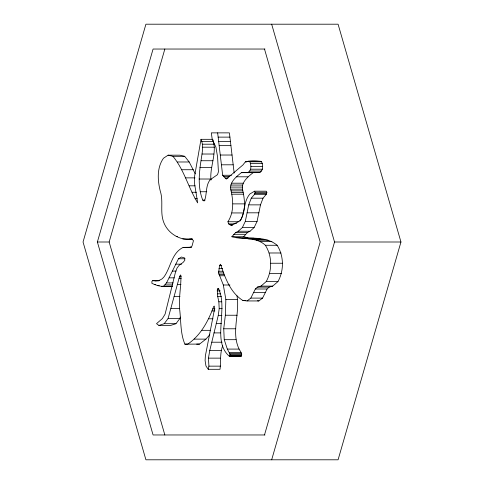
<?xml version="1.0" encoding="UTF-8"?>
<svg xmlns="http://www.w3.org/2000/svg" width="484" height="484" viewBox="0 0 484 484"><rect width="100%" height="100%" fill="white"/><g stroke="black" fill="none" stroke-linecap="round" stroke-linejoin="round"><path stroke-width="0.73" d="M222.719 345.667C219.766 353.338 221.019 361.469 220.014 369.304L208.253 369.304L208.919 366.146L208.453 358.136L209.76 350.507L218.26 315.459L219.198 308.641L218.847 301.774L217.727 296.595L217.28 290.878L217.383 289.045L218.447 288.464C222.374 296.595 222.114 305.84 221.654 314.636C221.188 328.527 217.425 346.235 229.464 356.375L229.985 354.609L229.682 353.532L227.329 349.091L224.243 339.683L223.735 328.781L225.356 315.241L225.859 299.469L223.318 284.997L218.587 272.946L219.548 265.541L220.529 264.216C225.114 277.707 230.239 292.566 242.871 300.491L247.088 300.945L258.855 300.945L262.588 298.102L267.095 288.996L269.201 287.103L272.704 286.111L277.949 281.621C284.09 270.508 284.017 256.036 277.138 245.273C264.609 234.734 246.562 239.876 231.848 236.743L235.666 232.574L238.231 231.237L242.339 227.589L245.297 221.418L248.728 204.865L251.269 198.186L254.517 194.32L255.104 192.299L254.536 191.198L249.859 194.011C243.458 201.453 245.243 211.962 240.621 220.166L237.154 222.404L231.158 225.199L228.642 223.904L227.928 221.739C234.262 211.895 233.294 200.001 230.705 189.153C229.597 181.96 236.361 176.636 241.377 172.667L260.065 172.322C263.526 170.035 262.993 165.153 261.656 161.783C256.556 160.736 250.531 160.446 245.346 161.868L242.926 164.953L226.294 179.11L223.814 176.63L222.658 175.268L217.649 132.864M229.464 356.375L241.232 356.375C242.744 353.864 240.118 351.209 239.09 349.091C230.965 332.121 240.106 313.505 236.985 295.851M239.991 221.061C246.12 211.399 244.94 199.753 242.472 189.153C241.359 181.96 248.123 176.636 253.144 172.667L258.662 172.619M234.159 173.024L229.41 132.864L211.32 132.864L212.21 139.271L215.918 147.178L217.582 156.979L218.429 171.796L217.51 174.657L210.11 179.776C205.385 185.874 207.146 193.896 204.532 200.642L204.006 200.908L202.76 200.134C196.849 185.33 199.626 169.243 202.028 154.021C202.723 149.084 203.074 143.99 201.011 139.319L212.772 139.319M212.954 139.894C217.147 152.672 210.026 166 210.849 179.019L199.087 179.019M246.894 172.619L248.304 172.322C251.759 170.035 251.232 165.153 249.895 161.783L248.48 161.184M247.088 300.945L250.827 298.102L255.334 288.996L257.434 287.103L260.937 286.111L266.188 281.621C272.323 270.508 272.256 256.036 265.377 245.273C257.597 237.856 246.078 238.993 236.198 237.729M201.011 139.319L194.58 176.333L194.574 183.763L197.678 202.893C188.421 187.949 184.289 169.987 172.939 156.32L168.099 155.176L163.465 158.238C156.725 167.815 157.578 180.32 160.283 191.156C163.386 200.582 160.313 210.655 162.975 220.026C166.405 232.616 179.461 241.147 192.384 239.132M231.848 236.743L243.609 236.743L247.433 232.574L249.992 231.237L254.106 227.589L257.064 221.418L260.495 204.865L263.03 198.186L266.285 194.32L266.865 192.299L266.303 191.198L254.536 191.198M159.315 280.659L152.696 280.659L151.928 281.331L151.885 283.346C155.533 284.919 159.484 286.649 163.531 286.244L166.514 282.91L178.493 258.765L181.397 257.028L184.585 257.924L184.815 260.277L183.146 262.37L179.08 265.371L177.029 268.069L175.498 272.081L165.098 314.128L162.382 318.575L156.513 323.669L158.903 325.429L164.221 323.681L168.081 318.532L179.056 278.288L180.363 274.948L180.925 275.499C181.185 286.516 178.699 297.545 179.564 308.647C181.107 320.426 180.163 333.04 184.87 344.154L199.553 344.088L205.924 339.121L209.778 334.722M264.966 434.965L153.083 434.965L97.381 242L153.083 49.035L264.966 49.035M164.85 434.965L109.148 242L164.85 49.035M158.903 325.429L170.671 325.429L175.982 323.681L179.848 318.532L180.254 317.117M264.494 434.965L320.202 242L264.494 49.035M271.663 459.8L334.535 242L271.663 24.2M400.958 242L338.08 459.8L145.92 459.8L83.042 242L145.92 24.2L338.08 24.2L400.958 242L334.535 242M184.87 344.154L187.792 344.088C200.878 335.255 208.429 320.807 213.74 306.336L214.388 306.124L214.491 309.288L205.385 355.782L205.095 360.604L205.978 366.043L208.253 369.304M191.295 247.233L183.121 247.384C171.124 253.477 170.961 267.743 163.683 277.29C161.027 280.611 156.683 281.331 152.696 280.659M260.247 161.184L246.888 161.366M189.825 247.233L191.428 246.804L192.069 245.872L193.479 240.639L191.706 239.023L189.444 239.132M196.631 344.154L199.553 344.088M218.163 137.123L229.924 137.123M218.677 141.382L230.438 141.382M201.737 141.618L213.504 141.618M202.463 144.208L214.231 144.208M219.185 145.648L230.947 145.648M202.621 147.197L214.382 147.197M202.028 154.021L213.789 154.021M220.287 155.025L232.054 155.025M168.099 155.176L179.867 155.176L184.7 156.32L189.177 161.983L195.252 173.792M172.939 156.32L184.7 156.32M201.169 160.736L212.93 160.736M245.346 161.868L246.816 161.868M249.895 161.783L261.656 161.783M177.416 161.983L189.177 161.983M250.567 163.586L262.334 163.586M221.436 164.802L233.197 164.802M250.887 166.629L262.649 166.629M199.904 167.385L211.665 167.385M250.7 169.206L262.467 169.206M181.524 169.727L193.285 169.727M249.726 171.04L261.493 171.04M248.304 172.322L260.065 172.322M241.377 172.667L253.144 172.667M222.658 175.268L231.479 175.268M223.814 176.63L229.694 176.63M236.228 176.799L247.996 176.799M185.457 177.864L195.01 177.864M225.163 177.979L228.103 177.979M210.11 179.776L211.581 179.776M231.521 183.2L243.283 183.2M230.741 185.057L242.502 185.057M189.165 185.82L195.046 185.82M230.632 187.078L242.399 187.078M230.705 189.153L242.472 189.153M230.953 190.871L242.714 190.871M200.17 191.737L206.783 191.737M192.045 192.263L196.462 192.263M255.104 192.299L266.865 192.299M231.376 192.523L243.143 192.523M254.838 193.527L266.599 193.527M231.794 194.193L243.555 194.193M254.517 194.32L266.285 194.32M251.269 198.186L263.03 198.186M195.04 198.682L197.242 198.682M202.76 200.134L204.968 200.134M203.341 200.691L204.811 200.691M232.937 203.879L244.704 203.879M248.728 204.865L260.495 204.865M247.124 212.815L258.892 212.815M231.86 212.942L243.627 212.942M245.297 221.418L257.064 221.418M227.928 221.739L238.957 221.739M235.109 223.348L236.579 223.348M228.642 223.904L234.522 223.904M230.003 224.854L232.211 224.854M231.158 225.199L232.629 225.199M242.339 227.589L254.106 227.589M238.231 231.237L249.992 231.237M235.666 232.574L247.433 232.574M233.736 234.304L245.503 234.304M176.206 236.561L177.676 236.561M242.254 238.201L254.021 238.201M248.31 238.812L260.071 238.812M182.734 238.951L192.293 238.951M252.612 239.423L264.379 239.423M256.405 240.215L268.172 240.215M260.156 241.443L271.917 241.443M97.381 242L109.148 242M265.377 245.273L277.138 245.273M183.121 247.384L191.204 247.384M269.249 252.981L281.016 252.981M178.493 258.765L185.112 258.765M270.768 263.242L282.529 263.242M175.65 264.179L181.53 264.179M219.548 265.541L221.757 265.541M218.974 268.656L222.652 268.656M172.443 271.094L176.115 271.094M218.605 271.234L223.021 271.234M218.587 272.946L223.735 272.946M269.667 273.563L281.434 273.563M218.907 274.422L224.056 274.422M219.409 275.753L224.558 275.753M179.685 276.594L181.161 276.594M169.146 277.84L174.294 277.84M179.056 278.288L181.258 278.288M155.122 280.817L159.006 280.805M266.188 281.621L277.949 281.621M166.514 282.91L173.133 282.91M154.275 284.423L155.745 284.423M177.332 284.58L181.004 284.58M165.092 284.913L172.443 284.913M223.318 284.997L229.93 284.997M157.802 285.566L159.272 285.566M260.937 286.111L272.704 286.111M163.531 286.244L172.358 286.244M161.341 286.377L172.371 286.377M257.434 287.103L269.201 287.103M255.334 288.996L267.095 288.996M217.383 289.045L218.853 289.045M217.28 290.878L220.22 290.878M253.543 292.421L265.305 292.421M217.425 293.824L220.365 293.824M174.119 296.589L180.006 296.589M217.727 296.595L221.4 296.595M250.827 298.102L262.588 298.102M225.859 299.469L237.62 299.469M242.871 300.491L245.811 300.491M218.847 301.774L221.787 301.774M170.937 308.629L179.764 308.629M219.198 308.641L222.138 308.641M212.742 308.852L214.95 308.852M211.919 310.946L214.86 310.946M225.356 315.241L237.124 315.241M218.26 315.459L221.938 315.459M168.081 318.532L179.848 318.532M208.61 318.793L213.02 318.793M164.221 323.681L175.982 323.681M216.173 323.633L221.321 323.633M223.735 328.781L235.496 328.781M201.864 330.33L210.691 330.33M213.97 332.901L220.589 332.901M194.157 339.121L205.924 339.121M224.243 339.683L236.011 339.683M211.811 342.212L222.102 342.212M227.329 349.091L239.09 349.091M209.76 350.507L221.527 350.507M229.337 352.503L241.105 352.503M229.682 353.532L241.449 353.532M229.985 354.609L241.752 354.609M229.894 355.431L241.655 355.431M229.64 356.049L241.407 356.049M208.453 358.136L220.214 358.136M208.919 366.146L220.686 366.146M257.446 300.794L258.855 300.945M243.609 236.743L247.959 237.729"/></g></svg>
